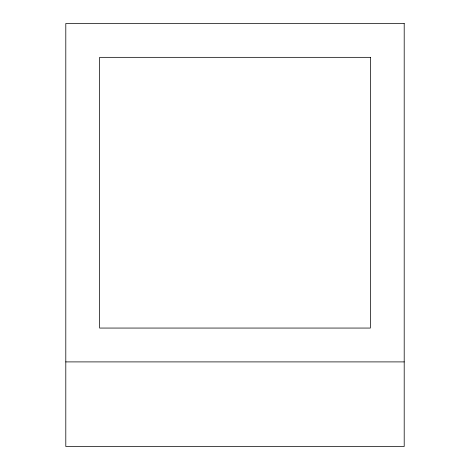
<?xml version="1.0" encoding="UTF-8"?>
<svg xmlns="http://www.w3.org/2000/svg" width="470" height="470" viewBox="0 0 470 470"><rect width="100%" height="100%" fill="white"/><g stroke="black" fill="none" stroke-linecap="round" stroke-linejoin="round"><path stroke-width="0.7" d="M65.8 361.9L404.2 361.9M404.2 23.5L65.8 23.5L65.8 446.5L404.2 446.5L404.2 23.5M370.36 57.34L99.64 57.34L99.64 328.06L370.36 328.06L370.36 57.34"/></g></svg>
